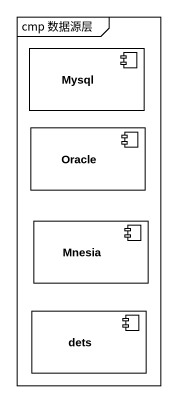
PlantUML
@startuml
mainframe cmp 数据源层
component Mysql
component Oracle
component Mnesia
component dets
@enduml
